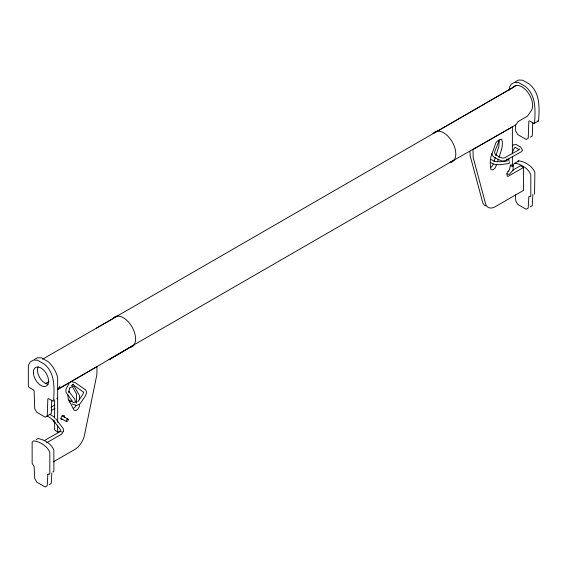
<?xml version="1.0" encoding="UTF-8"?>
<svg xmlns="http://www.w3.org/2000/svg" width="567" height="567" viewBox="0 0 567 567"><rect width="100%" height="100%" fill="white"/><g stroke="black" fill="none" stroke-linecap="round" stroke-linejoin="round"><path stroke-width="0.85" d="M67.863 394.93L68.132 398.629L73.795 409.743L74.837 410.579L76.375 410.295L77.963 408.984L79.146 407.014L79.586 404.951M76.552 403.201L76.46 393.838L72.378 386.659M79.586 399.785L79.493 395.589L74.164 386.29L72.916 386.255L69.38 388.296M512.377 153.87L512.377 126.817L472.963 149.568L473.204 157.583L485.55 203.659A14.288 8.25 -60 0 0 495.317 206.672L523.49 190.406L523.49 167.478L520.456 165.727L512.398 170.383M508.89 160.922L508.897 158.824M47.238 415.965L47.841 399.069A1.432 0.822 60 0 1 48.812 398.785L52.603 400.975A1.432 0.822 60 0 0 53.61 400.394C54.361 387.736 55.205 373.093 44.375 364.156L37.5 360.208L33.503 360.059L30.349 361.803L28.35 365.318L28.35 385.808A1.432 0.822 60 0 0 29.364 387.559L33.148 389.742A1.432 0.822 60 0 1 34.119 391.152L34.722 408.736L36.756 412.266L45.204 417.142L51.285 413.634L51.76 400.118M532.76 122.422L532.278 135.938L530.244 137.115M51.831 472.998L51.243 483.41L49.209 484.636M532.881 194.431L532.236 205.715L530.202 206.941M509.357 161.786L509.152 163.544C502.979 164.026 495.905 166.5 490.434 162.353M510.406 165.125L510.761 165.947L512.575 166.322L513.333 165.734L511.994 164.99L510.406 165.125L509.506 169.831L508.252 171.277M62.009 415.696L68.345 419.36L67.842 421.04L66.537 421.664L60.938 418.432M63.213 431.466L61.697 434.088L46.544 442.841M494.013 161.574L495.36 157.371M495.905 155.691L498.868 146.449L499.137 140.028M496.777 164.168L495.197 167.889L493.659 169.384L492.064 169.902L490.88 169.299C490.15 165.373 489.931 160.993 490.88 157.052L495.863 142.827C497.082 140.871 499.506 139.532 501.71 139.22C503.68 145.343 500.796 151.665 498.932 157.442M497.585 161.645L498.393 159.121M60.478 430.374L59.755 431.771L58.11 432.189L55.084 430.438L54.623 429.481L54.623 420.757M83.547 392.392L82.761 394.497L77.821 401.755M512.263 152.849L513.872 148.873L514.914 147.618M499.343 140.262L494.828 151.198L494.615 153.019L495.721 154.798L499.343 156.882M69.656 387.97L68.742 392.35L68.685 391.138L74.716 399.111L75.404 401.79L73.753 402.584L68.238 399.799M534.561 194.19L534.858 172.368C532.307 166.06 525.17 161.701 518.713 160.794L513.135 164.494L513.135 170.66M493.205 164.097L492.163 166.138L490.625 167.634M76.12 405.263L74.936 407.234L73.341 408.545M57.749 389.338L59.925 386.205M69.032 383.746L66.133 388.707L65.843 392.038L72.342 401.181M505.757 160.617L506.806 159.32M512.426 146.024L513.397 144.854L516.098 144.514L520.499 146.988L522.604 150.241L521.13 151.864L504.899 160.893L502.149 161.035L497.748 159.263L493.432 156.79L491.554 153.742M512.327 171L509.223 174.395L507.068 173.892M519.748 148.972L518.954 149.837L504.155 158.037L502.376 158.101L498.762 156.584M59.726 431.203L58.67 432.345L44.24 440.672M508.393 171.092L507.401 172.042L506.82 173.722L507.274 176.316L508.33 176.231L523.49 167.478M36.189 439.857L37.727 438.489C44.176 439.397 51.314 443.755 53.865 450.063L53.865 471.22L53.567 471.893L52.851 471.829M517.692 161.701L518.713 160.794M71.244 385.758L73.512 384.256L72.328 384.894M50.987 407.269L54.737 405.015M51.25 410.593L54.971 408.36M96.44 328.095L112.826 318.711A17.258 9.965 60 0 1 132.019 326.875A17.258 9.965 60 0 1 129.496 347.578L57.437 389.664M129.496 347.578L109.084 359.698L133.961 345.005M42.631 359.159L117.291 316.131M112.713 318.647L516.572 85.426M45.395 383.597L48.968 381.534M129.382 347.514L454.174 160M58.415 388.905L97.063 366.594L96.822 374.886L84.476 435.222A14.288 8.25 -60 0 1 74.716 449.503L53.397 461.814M534.1 123.415L538.515 120.87M515.382 81.776L518.536 80.032L522.54 80.181L529.415 84.129C540.245 93.059 539.401 107.709 538.65 120.36A1.432 0.822 60 0 1 537.636 120.948M34.389 359.471L37.542 357.727L41.54 357.876L48.415 361.824C52.929 366.084 56.09 371.569 57.657 377.572L57.657 422.507M77.126 405.221L79.699 404.129L80.656 402.96L85.426 395.837L86.659 392.541L85.837 390.117L75.283 382.654L71.91 381.839M69.131 401.996L71.499 401.145M507.55 160.858L506.905 160.964C501.568 161.503 495.664 163.126 491.086 159.44M514.673 163.126C521.13 164.033 528.267 168.392 530.811 174.7L530.811 195.856L530.521 196.529L529.167 196.26L528.834 196.77L528.196 208.054L526.162 209.273L517.791 204.446L515.757 200.867L515.438 194.857M75.326 402.116L76.41 402.35M76.318 405.355L72.059 403.995M60.116 431.317L61.824 431.983M68.345 419.36L67.36 418.942L66.24 420.374L66.537 421.664M53.624 421.614L54.964 422.344M515.098 147.377L518.628 149.362M506.834 158.944L508.365 159.823M61.201 418.68L62.717 419.552L61.144 419.424L61.137 417.333L62.703 415.377L64.277 415.505L64.284 417.596M49.981 414.271L54.085 417.021M47.224 416.001L50.109 417.673L53.9 420.969L53.078 419.998L60.499 429.743M73.54 385.064L83.604 392.18M55.658 418.637L63.298 428.68L63.624 431.551M58.11 432.189L57.657 431.232L57.657 425.122M515.509 124.889L515.715 131.041L517.749 134.57L526.204 139.447L528.238 138.27L528.834 121.373A1.432 0.822 60 0 1 529.805 121.09L533.597 123.28A1.432 0.822 60 0 0 534.61 122.699C535.361 110.041 536.198 95.398 525.368 86.46L518.585 82.541L514.496 82.364L511.342 84.107L509.343 87.623L509.343 90.188M512.377 156.485L512.377 166.088M469.937 151.269L470.178 155.833L482.524 201.909A14.288 8.25 -60 0 0 485.784 205.941M54.623 399.813L54.623 418.141M57.657 398.055A1.432 0.822 60 0 1 56.643 398.644M48.124 384.206A10.716 6.187 60 0 1 39.662 377.523A10.716 6.187 60 0 1 38.109 366.856M47.841 474.466L47.203 485.742L45.162 486.968L36.798 482.141L34.764 478.562L34.119 466.542L32.142 463.345L32.142 442.189L33.68 440.828C40.137 441.736 47.274 446.087 49.825 452.395L49.825 473.551L49.527 474.225L48.167 473.955L47.841 474.466M518.174 121.515L516.005 124.648A5.5 3.175 60 0 1 514.921 125.42L449.709 162.58A17.258 9.965 60 0 0 452.232 141.878A17.258 9.965 60 0 0 433.039 133.713L512.66 87.672A15.146 8.746 60 0 1 527.267 91.599A15.146 8.746 60 0 1 531.222 110.735L527.466 116.15L518.174 121.515M33.403 372.384A10.716 6.187 60 0 0 44.772 386.531A10.716 6.187 60 0 0 44.772 371.371A10.716 6.187 60 0 0 33.403 372.384"/></g></svg>
